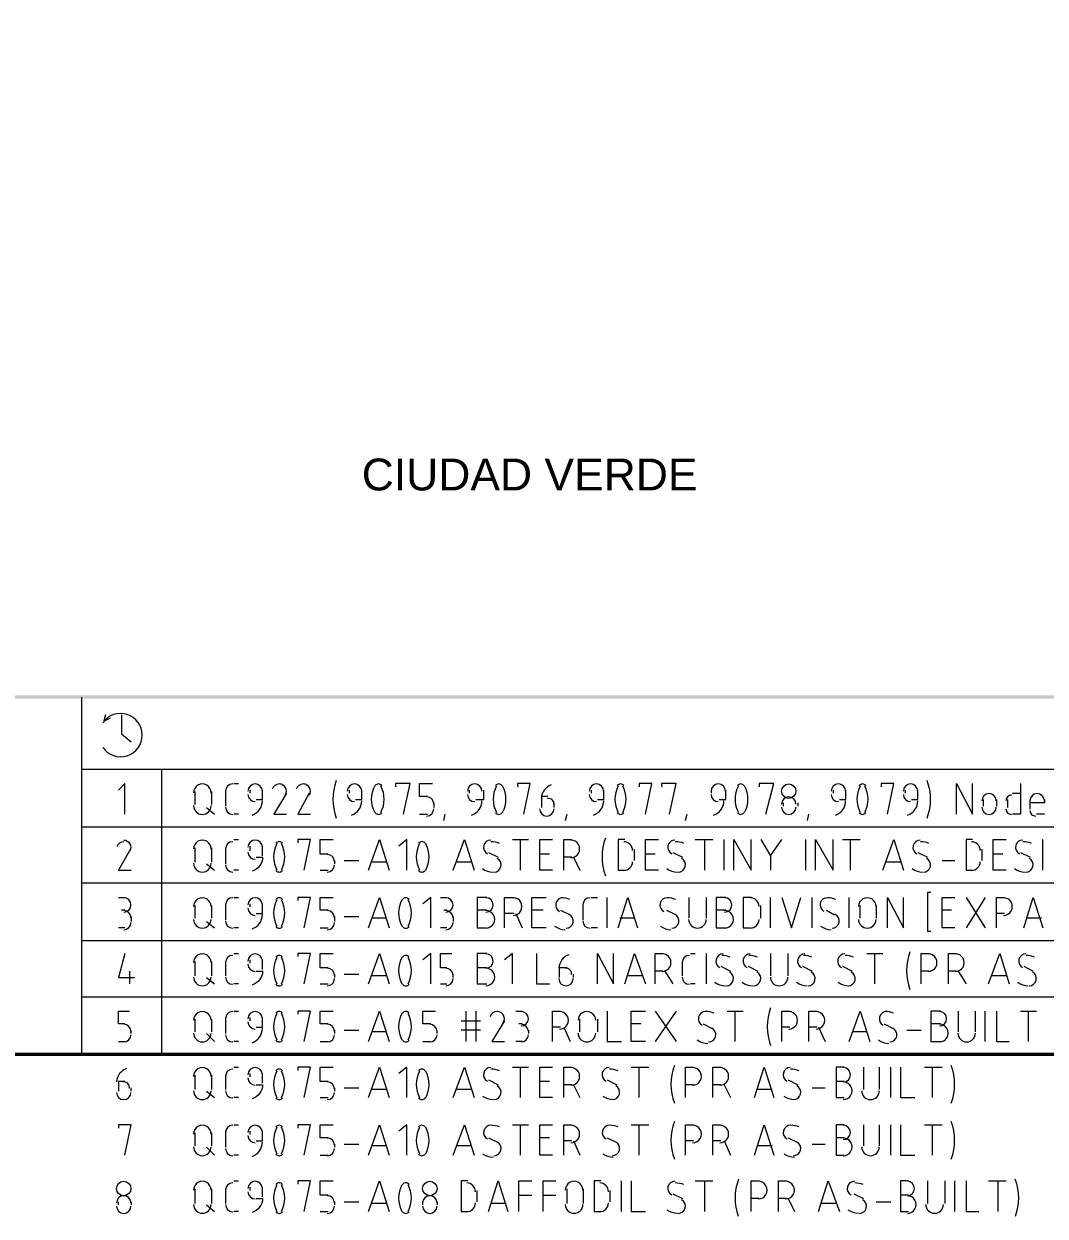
# Model space of a CAD drawing. Header units: millimetres. Extents: x 5.9 to 40.1, y 2 to 30.5.
# Drawn here: x 28.521 to 31.47, y 1.968 to 5.411 of the extents above; entities that cross this region are included whole.
import ezdxf

# ---------------------------------------------------------------- set-up
doc = ezdxf.new("R2010")
doc.units = ezdxf.units.MM
doc.layers.add('PDF_0', color=7, linetype='Continuous')
doc.layers.add('PDF_Text', color=7, linetype='Continuous')
doc.styles.add('PDF Swiss721BT-LightCondensed', font='arial.ttf')

msp = doc.modelspace()

# ---------------------------------------------------------------- linework, layer by layer
at = {"layer": 'PDF_0', "lineweight": 0, "const_width": 0.00925}
msp.add_lwpolyline([(40.0887, 2.4351), (40.0887, 30.5349), (5.8905, 30.5349), (5.8905, 2.4351)], close=True, dxfattribs=at)
at = {"layer": 'PDF_0', "lineweight": 9}
for points in [[(28.6878, 3.4669), (28.6878, 2.4351)], [(28.7572, 3.416), (28.7526, 3.3975), (28.7711, 3.4067)], [(28.8034, 3.416), (28.8034, 3.3605), (28.8312, 3.3373)], [(28.8127, 3.1291), (28.8127, 3.217), (28.7942, 3.1985)], [(29.1273, 3.217), (29.1412, 3.217)], [(29.6178, 3.1291), (29.6363, 3.217), (29.5947, 3.217), (29.5947, 3.2078)], [(29.6872, 3.18), (29.6641, 3.18), (29.6641, 3.217), (29.7011, 3.217)], [(29.9648, 3.1291), (29.9833, 3.217), (29.9463, 3.217), (29.9463, 3.2078)], [(30.3165, 3.1291), (30.335, 3.217), (30.298, 3.217), (30.298, 3.2078)], [(30.3859, 3.1291), (30.4044, 3.217), (30.3628, 3.217), (30.3628, 3.2078)], [(30.6635, 3.1291), (30.6866, 3.217), (30.645, 3.217), (30.645, 3.2078)], [(31.0152, 3.1291), (31.0337, 3.217), (30.9967, 3.217), (30.9967, 3.2078)], [(31.2141, 3.1291), (31.2141, 3.217), (31.2604, 3.1291), (31.2604, 3.217)], [(31.3992, 3.217), (31.3992, 3.1291), (31.3761, 3.1291)], [(29.0163, 3.1569), (29.0163, 3.1939)], [(29.0626, 3.1939), (29.0626, 3.1569)], [(29.1042, 3.1522), (29.1042, 3.1985)], [(29.1736, 3.1985), (29.1736, 3.1893)], [(29.1921, 3.1707), (29.2106, 3.1707), (29.2106, 3.1985)], [(29.28, 3.1893), (29.243, 3.1291), (29.28, 3.1291)], [(29.3448, 3.1893), (29.3124, 3.1291), (29.3494, 3.1291)], [(29.4605, 3.1985), (29.4605, 3.1893)], [(29.479, 3.1707), (29.4975, 3.1707), (29.4975, 3.1985)], [(29.8075, 3.1985), (29.8075, 3.1893)], [(29.826, 3.1707), (29.8492, 3.1707), (29.8492, 3.1985)], [(30.0342, 3.18), (30.0157, 3.18), (30.0157, 3.1476)], [(30.1592, 3.1985), (30.1592, 3.1893)], [(30.1777, 3.1707), (30.1962, 3.1707), (30.1962, 3.1985)], [(30.5062, 3.1985), (30.5062, 3.1893)], [(30.5293, 3.1707), (30.5478, 3.1707), (30.5478, 3.1985)], [(30.8578, 3.1985), (30.8578, 3.1893)], [(30.8764, 3.1707), (30.8949, 3.1707), (30.8949, 3.1985)], [(31.0661, 3.1985), (31.0661, 3.1893)], [(31.0846, 3.1707), (31.1031, 3.1707), (31.1031, 3.1985)], [(31.2928, 3.1522), (31.2928, 3.1707)], [(31.3298, 3.1707), (31.3298, 3.1522)], [(31.3622, 3.1476), (31.3622, 3.1707)], [(31.3761, 3.1893), (31.3992, 3.1893)], [(31.427, 3.143), (31.427, 3.1707)], [(31.4686, 3.1707), (31.4686, 3.1615), (31.427, 3.1615)], [(29.0487, 3.1476), (29.0718, 3.1291)], [(29.7057, 3.1476), (29.7057, 3.1615)], [(30.0527, 3.1476), (30.0527, 3.1615)], [(30.7144, 3.1522), (30.7144, 3.1615)], [(30.756, 3.1615), (30.756, 3.1522)], [(29.1412, 3.1291), (29.1273, 3.1291)], [(29.6641, 3.1291), (29.6872, 3.1291)], [(29.7335, 3.1106), (29.7381, 3.1291)], [(30.0851, 3.1106), (30.0898, 3.1291)], [(30.4322, 3.1106), (30.4368, 3.1291)], [(30.7838, 3.1106), (30.7884, 3.1291)], [(31.4686, 3.1291), (31.4455, 3.1291)], [(29.0163, 2.9903), (29.0163, 3.0319)], [(29.0626, 3.0319), (29.0626, 2.9903)], [(29.1042, 2.9857), (29.1042, 3.0319)], [(29.1273, 3.0551), (29.1412, 3.0551)], [(29.1736, 3.0366), (29.1736, 3.0227)], [(29.2106, 3.0088), (29.2106, 3.0366)], [(29.3309, 2.9672), (29.3494, 3.0551), (29.3124, 3.0551), (29.3124, 3.0458)], [(29.4003, 3.0134), (29.3772, 3.0134), (29.3772, 3.0551), (29.4142, 3.0551)], [(29.516, 2.9672), (29.5484, 3.0551), (29.5762, 2.9672)], [(29.6271, 2.9672), (29.6271, 3.0551), (29.6039, 3.0366)], [(29.7612, 2.9672), (29.7936, 3.0551), (29.8214, 2.9672)], [(29.9324, 3.0551), (29.9787, 3.0551)], [(29.9556, 2.9672), (29.9556, 3.0551)], [(30.0481, 2.9672), (30.0111, 2.9672), (30.0111, 3.0551), (30.0481, 3.0551)], [(30.0805, 2.9672), (30.0805, 3.0551), (30.1036, 3.0551)], [(30.2563, 3.0551), (30.2378, 3.0551), (30.2378, 2.9672), (30.2563, 2.9672)], [(30.3535, 2.9672), (30.3165, 2.9672), (30.3165, 3.0551), (30.3535, 3.0551)], [(30.4599, 3.0551), (30.5108, 3.0551)], [(30.4877, 2.9672), (30.4877, 3.0551)], [(30.5432, 2.9672), (30.5432, 3.0551)], [(30.571, 2.9672), (30.571, 3.0551), (30.6219, 2.9672), (30.6219, 3.0551)], [(30.6496, 3.0551), (30.6774, 3.0088), (30.7098, 3.0551)], [(30.7792, 2.9672), (30.7792, 3.0551)], [(30.8069, 2.9672), (30.8069, 3.0551), (30.8578, 2.9672), (30.8578, 3.0551)], [(30.8856, 3.0551), (30.9365, 3.0551)], [(30.9087, 2.9672), (30.9087, 3.0551)], [(31.0013, 2.9672), (31.0337, 3.0551), (31.0614, 2.9672)], [(31.2604, 3.0551), (31.2419, 3.0551), (31.2419, 2.9672), (31.2604, 2.9672)], [(31.3576, 2.9672), (31.3205, 2.9672), (31.3205, 3.0551), (31.3576, 3.0551)], [(31.464, 2.9672), (31.464, 3.0551)], [(29.863, 3.0181), (29.8908, 3.0042)], [(30.0389, 3.0134), (30.0111, 3.0134)], [(30.1036, 3.0042), (30.0805, 3.0042)], [(30.1083, 3.0042), (30.1268, 2.9672)], [(30.2841, 2.9949), (30.2841, 3.0273)], [(30.3442, 3.0134), (30.3165, 3.0134)], [(30.3951, 3.0181), (30.4229, 3.0042)], [(30.6774, 3.0088), (30.6774, 2.9672)], [(31.1031, 3.0181), (31.1308, 3.0042)], [(31.2882, 2.9949), (31.2882, 3.0273)], [(31.3483, 3.0134), (31.3205, 3.0134)], [(31.3992, 3.0181), (31.427, 3.0042)], [(29.0487, 2.9857), (29.0718, 2.9672)], [(29.1412, 2.9672), (29.1273, 2.9672)], [(29.3772, 2.9672), (29.4003, 2.9672)], [(29.4188, 2.9857), (29.4188, 2.9949)], [(29.4466, 2.9949), (29.4882, 2.9949)], [(29.5669, 2.9903), (29.5253, 2.9903)], [(29.8121, 2.9903), (29.7705, 2.9903)], [(31.0522, 2.9903), (31.0105, 2.9903)], [(31.1725, 2.9949), (31.2095, 2.9949)], [(31.1401, 2.9024), (31.1308, 2.9024), (31.1308, 2.7913), (31.1401, 2.7913)], [(28.7942, 2.8885), (28.8127, 2.8885)], [(29.0163, 2.8283), (29.0163, 2.8654)], [(29.0626, 2.8654), (29.0626, 2.8283)], [(29.1042, 2.8237), (29.1042, 2.87)], [(29.1273, 2.8885), (29.1412, 2.8885)], [(29.1736, 2.87), (29.1736, 2.8607)], [(29.1921, 2.8422), (29.2106, 2.8422), (29.2106, 2.87)], [(29.3309, 2.8006), (29.3494, 2.8885), (29.3124, 2.8885), (29.3124, 2.8792)], [(29.4003, 2.8515), (29.3772, 2.8515), (29.3772, 2.8885), (29.4142, 2.8885)], [(29.516, 2.8006), (29.5484, 2.8885), (29.5762, 2.8006)], [(29.6965, 2.8006), (29.6965, 2.8885), (29.6733, 2.87)], [(29.7242, 2.8885), (29.7427, 2.8885)], [(29.8584, 2.8885), (29.8306, 2.8885), (29.8306, 2.8006), (29.8584, 2.8006)], [(29.9093, 2.8006), (29.9093, 2.8885), (29.9371, 2.8885)], [(30.0296, 2.8006), (29.988, 2.8006), (29.988, 2.8885), (30.0296, 2.8885)], [(30.136, 2.8237), (30.136, 2.87)], [(30.1592, 2.8885), (30.1777, 2.8885)], [(30.2054, 2.8006), (30.2054, 2.8885)], [(30.2378, 2.8006), (30.2656, 2.8885), (30.2933, 2.8006)], [(30.4414, 2.8885), (30.4414, 2.8283)], [(30.4923, 2.8283), (30.4923, 2.8885)], [(30.5478, 2.8885), (30.5201, 2.8885), (30.5201, 2.8006), (30.5478, 2.8006)], [(30.6219, 2.8885), (30.5987, 2.8885), (30.5987, 2.8006), (30.6219, 2.8006)], [(30.6496, 2.8283), (30.6496, 2.8654)], [(30.6774, 2.8006), (30.6774, 2.8885)], [(30.7098, 2.8885), (30.7375, 2.8006), (30.7653, 2.8885)], [(30.7977, 2.8006), (30.7977, 2.8885)], [(30.9041, 2.8006), (30.9041, 2.8885)], [(30.9365, 2.8283), (30.9365, 2.8654)], [(30.9828, 2.8654), (30.9828, 2.8283)], [(31.0152, 2.8006), (31.0152, 2.8885), (31.0614, 2.8006), (31.0614, 2.8885)], [(31.2095, 2.8006), (31.1725, 2.8006), (31.1725, 2.8885), (31.2095, 2.8885)], [(31.2419, 2.8885), (31.2974, 2.8006)], [(31.2974, 2.8885), (31.2419, 2.8006)], [(31.3298, 2.8006), (31.3298, 2.8885), (31.3529, 2.8885)], [(31.4085, 2.8006), (31.4362, 2.8885), (31.464, 2.8006)], [(28.8127, 2.8515), (28.8034, 2.8515)], [(28.8312, 2.833), (28.8312, 2.8191)], [(29.4188, 2.8191), (29.4188, 2.833)], [(29.4466, 2.833), (29.4882, 2.833)], [(29.5669, 2.8283), (29.5253, 2.8283)], [(29.7427, 2.8515), (29.7335, 2.8515)], [(29.7612, 2.833), (29.7612, 2.8191)], [(29.8584, 2.8515), (29.8306, 2.8515)], [(29.9371, 2.8422), (29.9093, 2.8422)], [(29.9417, 2.8422), (29.9602, 2.8006)], [(30.0204, 2.8515), (29.988, 2.8515)], [(30.0713, 2.8515), (30.099, 2.8376)], [(30.2841, 2.8283), (30.2424, 2.8283)], [(30.3766, 2.8515), (30.4044, 2.8376)], [(30.5478, 2.8515), (30.5201, 2.8515)], [(30.8393, 2.8515), (30.8625, 2.8376)], [(31.2002, 2.8515), (31.1725, 2.8515)], [(31.3529, 2.8422), (31.3298, 2.8422)], [(31.4594, 2.8283), (31.4177, 2.8283)], [(28.8127, 2.8006), (28.7942, 2.8006)], [(29.0487, 2.8191), (29.0718, 2.8006)], [(29.1412, 2.8006), (29.1273, 2.8006)], [(29.3772, 2.8006), (29.4003, 2.8006)], [(29.7427, 2.8006), (29.7242, 2.8006)], [(30.1777, 2.8006), (30.1592, 2.8006)], [(28.8127, 2.7266), (28.7942, 2.6571), (28.8405, 2.6571)], [(29.1273, 2.7266), (29.1412, 2.7266)], [(29.3309, 2.6386), (29.3494, 2.7266), (29.3124, 2.7266), (29.3124, 2.7173)], [(29.4003, 2.6849), (29.3772, 2.6849), (29.3772, 2.7266), (29.4142, 2.7266)], [(29.516, 2.6386), (29.5484, 2.7266), (29.5762, 2.6386)], [(29.6965, 2.6386), (29.6965, 2.7266), (29.6733, 2.708)], [(29.7427, 2.6849), (29.7242, 2.6849), (29.7242, 2.7266), (29.7566, 2.7266)], [(29.8584, 2.7266), (29.8306, 2.7266), (29.8306, 2.6386), (29.8584, 2.6386)], [(29.9324, 2.6386), (29.9324, 2.7266), (29.9093, 2.708)], [(30.0018, 2.7266), (30.0018, 2.6386), (30.0389, 2.6386)], [(30.1777, 2.6386), (30.1777, 2.7266), (30.2239, 2.6386), (30.2239, 2.7266)], [(30.2563, 2.6386), (30.2841, 2.7266), (30.3165, 2.6386)], [(30.3442, 2.6386), (30.3442, 2.7266), (30.3674, 2.7266)], [(30.446, 2.7266), (30.4599, 2.7266)], [(30.4923, 2.6386), (30.4923, 2.7266)], [(30.6774, 2.7266), (30.6774, 2.6618)], [(30.7283, 2.6618), (30.7283, 2.7266)], [(30.955, 2.7266), (31.0013, 2.7266)], [(30.9781, 2.6386), (30.9781, 2.7266)], [(31.1123, 2.6386), (31.1123, 2.7266), (31.1355, 2.7266)], [(31.191, 2.6386), (31.191, 2.7266), (31.2141, 2.7266)], [(31.3067, 2.6386), (31.3391, 2.7266), (31.3668, 2.6386)], [(29.0163, 2.6618), (29.0163, 2.7034)], [(29.0626, 2.7034), (29.0626, 2.6618)], [(29.1042, 2.6618), (29.1042, 2.7034)], [(29.1736, 2.708), (29.1736, 2.6988)], [(29.2106, 2.6803), (29.2106, 2.708)], [(30.4229, 2.6618), (30.4229, 2.7034)], [(30.534, 2.6895), (30.5617, 2.6757)], [(30.6126, 2.6895), (30.6404, 2.6757)], [(30.7699, 2.6895), (30.7977, 2.6757)], [(30.8856, 2.6895), (30.9134, 2.6757)], [(31.4085, 2.6895), (31.4362, 2.6757)], [(28.8266, 2.6757), (28.8266, 2.6386)], [(29.0487, 2.6571), (29.0718, 2.6386)], [(29.4188, 2.6571), (29.4188, 2.6664)], [(29.4466, 2.6664), (29.4882, 2.6664)], [(29.5669, 2.6618), (29.5253, 2.6618)], [(29.7612, 2.6571), (29.7612, 2.6664)], [(29.8584, 2.6849), (29.8306, 2.6849)], [(30.0898, 2.6849), (30.0666, 2.6849), (30.0666, 2.6571)], [(30.1083, 2.6571), (30.1083, 2.6664)], [(30.3072, 2.6618), (30.2656, 2.6618)], [(30.3674, 2.6757), (30.3442, 2.6757)], [(30.372, 2.6757), (30.3951, 2.6386)], [(31.1355, 2.6757), (31.1123, 2.6757)], [(31.2141, 2.6757), (31.191, 2.6757)], [(31.2187, 2.6757), (31.2419, 2.6386)], [(31.3576, 2.6618), (31.3159, 2.6618)], [(29.1412, 2.6386), (29.1273, 2.6386)], [(29.3772, 2.6386), (29.4003, 2.6386)], [(29.7242, 2.6386), (29.7427, 2.6386)], [(30.4599, 2.6386), (30.446, 2.6386)], [(28.8127, 2.523), (28.7942, 2.523), (28.7942, 2.56), (28.8266, 2.56)], [(29.1273, 2.56), (29.1412, 2.56)], [(29.3309, 2.4721), (29.3494, 2.56), (29.3124, 2.56), (29.3124, 2.5507)], [(29.4003, 2.523), (29.3772, 2.523), (29.3772, 2.56), (29.4142, 2.56)], [(29.516, 2.4721), (29.5484, 2.56), (29.5762, 2.4721)], [(29.6965, 2.523), (29.6733, 2.523), (29.6733, 2.56), (29.7103, 2.56)], [(29.7983, 2.4721), (29.7983, 2.56)], [(29.826, 2.56), (29.826, 2.4721)], [(29.9417, 2.56), (29.9602, 2.56)], [(30.0481, 2.4721), (30.0481, 2.56), (30.0713, 2.56)], [(30.2054, 2.56), (30.2054, 2.4721), (30.2471, 2.4721)], [(30.3165, 2.4721), (30.2748, 2.4721), (30.2748, 2.56), (30.3165, 2.56)], [(30.3442, 2.56), (30.4044, 2.4721)], [(30.4044, 2.56), (30.3442, 2.4721)], [(30.5525, 2.56), (30.5987, 2.56)], [(30.5756, 2.4721), (30.5756, 2.56)], [(30.7098, 2.4721), (30.7098, 2.56), (30.7329, 2.56)], [(30.7884, 2.4721), (30.7884, 2.56), (30.8116, 2.56)], [(30.9041, 2.4721), (30.9365, 2.56), (30.9643, 2.4721)], [(31.1679, 2.56), (31.1401, 2.56), (31.1401, 2.4721), (31.1679, 2.4721)], [(31.2187, 2.56), (31.2187, 2.4998)], [(31.2696, 2.4998), (31.2696, 2.56)], [(31.2974, 2.4721), (31.2974, 2.56)], [(31.3298, 2.56), (31.3298, 2.4721), (31.3668, 2.4721)], [(31.3992, 2.56), (31.4455, 2.56)], [(31.4223, 2.4721), (31.4223, 2.56)], [(29.0163, 2.4998), (29.0163, 2.5368)], [(29.0626, 2.5368), (29.0626, 2.4998)], [(29.1042, 2.4952), (29.1042, 2.5415)], [(29.1736, 2.5415), (29.1736, 2.5322)], [(29.1921, 2.5137), (29.2106, 2.5137), (29.2106, 2.5415)], [(29.7844, 2.5322), (29.8399, 2.5322)], [(29.9093, 2.5322), (29.8723, 2.4721), (29.9093, 2.4721)], [(29.9602, 2.523), (29.9509, 2.523)], [(30.1268, 2.4998), (30.1268, 2.5368)], [(30.1777, 2.5368), (30.1777, 2.4998)], [(30.3026, 2.523), (30.2748, 2.523)], [(30.4831, 2.523), (30.5108, 2.5091)], [(31.0059, 2.523), (31.0337, 2.5091)], [(31.1679, 2.523), (31.1401, 2.523)], [(28.8312, 2.4952), (28.8312, 2.5045)], [(29.0487, 2.4952), (29.0718, 2.4721)], [(29.4188, 2.4952), (29.4188, 2.5045)], [(29.4466, 2.5045), (29.4882, 2.5045)], [(29.5669, 2.4998), (29.5253, 2.4998)], [(29.715, 2.4952), (29.715, 2.5045)], [(29.8399, 2.5045), (29.7844, 2.5045)], [(29.9787, 2.5045), (29.9787, 2.4952)], [(30.0713, 2.5137), (30.0481, 2.5137)], [(30.0805, 2.5137), (30.099, 2.4721)], [(30.7329, 2.5137), (30.7098, 2.5137)], [(30.8116, 2.5137), (30.7884, 2.5137)], [(30.8162, 2.5137), (30.8347, 2.4721)], [(30.955, 2.4998), (30.9134, 2.4998)], [(31.0707, 2.5045), (31.1123, 2.5045)], [(28.7942, 2.4721), (28.8127, 2.4721)], [(29.1412, 2.4721), (29.1273, 2.4721)], [(29.3772, 2.4721), (29.4003, 2.4721)], [(29.6733, 2.4721), (29.6965, 2.4721)], [(29.9602, 2.4721), (29.9417, 2.4721)], [(29.1273, 2.398), (29.1412, 2.398)], [(29.1736, 2.3795), (29.1736, 2.3703)], [(29.2106, 2.3518), (29.2106, 2.3795)], [(29.3309, 2.3101), (29.3494, 2.398), (29.3124, 2.398), (29.3124, 2.3888)], [(29.4003, 2.3564), (29.3772, 2.3564), (29.3772, 2.398), (29.4142, 2.398)], [(29.516, 2.3101), (29.5484, 2.398), (29.5762, 2.3101)], [(29.6271, 2.3101), (29.6271, 2.398), (29.6039, 2.3795)], [(29.7612, 2.3101), (29.7936, 2.398), (29.8214, 2.3101)], [(29.9324, 2.398), (29.9787, 2.398)], [(29.9556, 2.3101), (29.9556, 2.398)], [(30.0481, 2.3101), (30.0111, 2.3101), (30.0111, 2.398), (30.0481, 2.398)], [(30.0805, 2.3101), (30.0805, 2.398), (30.1036, 2.398)], [(30.2748, 2.398), (30.3257, 2.398)], [(30.298, 2.3101), (30.298, 2.398)], [(30.4322, 2.3101), (30.4322, 2.398), (30.4553, 2.398)], [(30.5108, 2.3101), (30.5108, 2.398), (30.534, 2.398)], [(30.6311, 2.3101), (30.6589, 2.398), (30.6866, 2.3101)], [(30.8902, 2.398), (30.8671, 2.398), (30.8671, 2.3101), (30.8902, 2.3101)], [(30.9458, 2.398), (30.9458, 2.3333)], [(30.992, 2.3333), (30.992, 2.398)], [(31.0244, 2.3101), (31.0244, 2.398)], [(31.0522, 2.398), (31.0522, 2.3101), (31.0938, 2.3101)], [(31.1216, 2.398), (31.1725, 2.398)], [(31.1447, 2.3101), (31.1447, 2.398)], [(28.8127, 2.3564), (28.7942, 2.3564), (28.7942, 2.3286)], [(29.0163, 2.3333), (29.0163, 2.3749)], [(29.0626, 2.3749), (29.0626, 2.3333)], [(29.1042, 2.3333), (29.1042, 2.3749)], [(29.863, 2.361), (29.8908, 2.3471)], [(30.0389, 2.3564), (30.0111, 2.3564)], [(30.1036, 2.3471), (30.0805, 2.3471)], [(30.1083, 2.3471), (30.1268, 2.3101)], [(30.2054, 2.361), (30.2332, 2.3471)], [(30.4553, 2.3471), (30.4322, 2.3471)], [(30.534, 2.3471), (30.5108, 2.3471)], [(30.5432, 2.3471), (30.5617, 2.3101)], [(30.7283, 2.361), (30.756, 2.3471)], [(30.8902, 2.3564), (30.8671, 2.3564)], [(28.8312, 2.3286), (28.8312, 2.3379)], [(29.0487, 2.3286), (29.0718, 2.3101)], [(29.1412, 2.3101), (29.1273, 2.3101)], [(29.3772, 2.3101), (29.4003, 2.3101)], [(29.4188, 2.3286), (29.4188, 2.3379)], [(29.4466, 2.3379), (29.4882, 2.3379)], [(29.5669, 2.3333), (29.5253, 2.3333)], [(29.8121, 2.3333), (29.7705, 2.3333)], [(30.682, 2.3333), (30.6404, 2.3333)], [(30.7977, 2.3379), (30.8347, 2.3379)], [(28.8127, 2.1435), (28.8312, 2.2315), (28.7942, 2.2315), (28.7942, 2.2222)], [(29.0163, 2.1713), (29.0163, 2.2083)], [(29.0626, 2.2083), (29.0626, 2.1713)], [(29.1042, 2.1667), (29.1042, 2.213)], [(29.1273, 2.2315), (29.1412, 2.2315)], [(29.1736, 2.213), (29.1736, 2.2037)], [(29.1921, 2.1852), (29.2106, 2.1852), (29.2106, 2.213)], [(29.3309, 2.1435), (29.3494, 2.2315), (29.3124, 2.2315), (29.3124, 2.2222)], [(29.4003, 2.1944), (29.3772, 2.1944), (29.3772, 2.2315), (29.4142, 2.2315)], [(29.516, 2.1435), (29.5484, 2.2315), (29.5762, 2.1435)], [(29.6271, 2.1435), (29.6271, 2.2315), (29.6039, 2.213)], [(29.7612, 2.1435), (29.7936, 2.2315), (29.8214, 2.1435)], [(29.9324, 2.2315), (29.9787, 2.2315)], [(29.9556, 2.1435), (29.9556, 2.2315)], [(30.0481, 2.1435), (30.0111, 2.1435), (30.0111, 2.2315), (30.0481, 2.2315)], [(30.0805, 2.1435), (30.0805, 2.2315), (30.1036, 2.2315)], [(30.2748, 2.2315), (30.3257, 2.2315)], [(30.298, 2.1435), (30.298, 2.2315)], [(30.4322, 2.1435), (30.4322, 2.2315), (30.4553, 2.2315)], [(30.5108, 2.1435), (30.5108, 2.2315), (30.534, 2.2315)], [(30.6311, 2.1435), (30.6589, 2.2315), (30.6866, 2.1435)], [(30.8902, 2.2315), (30.8671, 2.2315), (30.8671, 2.1435), (30.8902, 2.1435)], [(30.9458, 2.2315), (30.9458, 2.1713)], [(30.992, 2.1713), (30.992, 2.2315)], [(31.0244, 2.1435), (31.0244, 2.2315)], [(31.0522, 2.2315), (31.0522, 2.1435), (31.0938, 2.1435)], [(31.1216, 2.2315), (31.1725, 2.2315)], [(31.1447, 2.1435), (31.1447, 2.2315)], [(29.4188, 2.1667), (29.4188, 2.1759)], [(29.4466, 2.1759), (29.4882, 2.1759)], [(29.5669, 2.1713), (29.5253, 2.1713)], [(29.8121, 2.1713), (29.7705, 2.1713)], [(29.863, 2.1944), (29.8908, 2.1806)], [(30.0389, 2.1944), (30.0111, 2.1944)], [(30.1036, 2.1852), (30.0805, 2.1852)], [(30.1083, 2.1852), (30.1268, 2.1435)], [(30.2054, 2.1944), (30.2332, 2.1806)], [(30.4553, 2.1852), (30.4322, 2.1852)], [(30.534, 2.1852), (30.5108, 2.1852)], [(30.5432, 2.1852), (30.5617, 2.1435)], [(30.682, 2.1713), (30.6404, 2.1713)], [(30.7283, 2.1944), (30.756, 2.1806)], [(30.7977, 2.1759), (30.8347, 2.1759)], [(30.8902, 2.1944), (30.8671, 2.1944)], [(29.0487, 2.1667), (29.0718, 2.1435)], [(29.1412, 2.1435), (29.1273, 2.1435)], [(29.3772, 2.1435), (29.4003, 2.1435)], [(29.1273, 2.0695), (29.1412, 2.0695)], [(29.3309, 1.9816), (29.3494, 2.0695), (29.3124, 2.0695), (29.3124, 2.0603)], [(29.4003, 2.0279), (29.3772, 2.0279), (29.3772, 2.0695), (29.4142, 2.0695)], [(29.516, 1.9816), (29.5484, 2.0695), (29.5762, 1.9816)], [(29.8029, 2.0695), (29.7844, 2.0695), (29.7844, 1.9816), (29.8029, 1.9816)], [(29.863, 1.9816), (29.8908, 2.0695), (29.9186, 1.9816)], [(29.9509, 1.9816), (29.9509, 2.0695), (29.988, 2.0695)], [(30.0204, 1.9816), (30.0204, 2.0695), (30.0574, 2.0695)], [(30.1869, 2.0695), (30.1684, 2.0695), (30.1684, 1.9816), (30.1869, 1.9816)], [(30.2471, 1.9816), (30.2471, 2.0695)], [(30.2748, 2.0695), (30.2748, 1.9816), (30.3165, 1.9816)], [(30.4599, 2.0695), (30.5108, 2.0695)], [(30.4877, 1.9816), (30.4877, 2.0695)], [(30.6219, 1.9816), (30.6219, 2.0695), (30.645, 2.0695)], [(30.7005, 1.9816), (30.7005, 2.0695), (30.7237, 2.0695)], [(30.8162, 1.9816), (30.844, 2.0695), (30.8764, 1.9816)], [(31.0753, 2.0695), (31.0522, 2.0695), (31.0522, 1.9816), (31.0753, 1.9816)], [(31.1308, 2.0695), (31.1308, 2.0047)], [(31.1817, 2.0047), (31.1817, 2.0695)], [(31.2095, 1.9816), (31.2095, 2.0695)], [(31.2419, 2.0695), (31.2419, 1.9816), (31.2789, 1.9816)], [(31.3067, 2.0695), (31.3576, 2.0695)], [(31.3344, 1.9816), (31.3344, 2.0695)], [(29.0163, 2.0047), (29.0163, 2.0464)], [(29.0626, 2.0464), (29.0626, 2.0047)], [(29.1042, 2.0047), (29.1042, 2.0464)], [(29.1736, 2.051), (29.1736, 2.0418)], [(29.2106, 2.0232), (29.2106, 2.051)], [(29.8306, 2.0094), (29.8306, 2.0418)], [(30.0898, 2.0047), (30.0898, 2.0464)], [(30.136, 2.0464), (30.136, 2.0047)], [(30.2147, 2.0094), (30.2147, 2.0418)], [(30.3951, 2.0325), (30.4229, 2.0186)], [(30.918, 2.0325), (30.9458, 2.0186)], [(28.7942, 2.0001), (28.7942, 2.0094)], [(28.8312, 2.0094), (28.8312, 2.0001)], [(29.0487, 2.0001), (29.0718, 1.9816)], [(29.4188, 2.0001), (29.4188, 2.0094)], [(29.4466, 2.0094), (29.4882, 2.0094)], [(29.5669, 2.0047), (29.5253, 2.0047)], [(29.6733, 2.0001), (29.6733, 2.0094)], [(29.715, 2.0094), (29.715, 2.0001)], [(29.9139, 2.0047), (29.8723, 2.0047)], [(29.9509, 2.0279), (29.988, 2.0279)], [(30.0204, 2.0279), (30.0574, 2.0279)], [(30.645, 2.0186), (30.6219, 2.0186)], [(30.7237, 2.0186), (30.7005, 2.0186)], [(30.7283, 2.0186), (30.7468, 1.9816)], [(30.8671, 2.0047), (30.8255, 2.0047)], [(30.9828, 2.0094), (31.0244, 2.0094)], [(31.0753, 2.0279), (31.0522, 2.0279)], [(29.1412, 1.9816), (29.1273, 1.9816)], [(29.3772, 1.9816), (29.4003, 1.9816)]]:
    msp.add_lwpolyline(points, dxfattribs=at)
at = {"layer": 'PDF_0', "color": 8, "lineweight": 0, "true_color": 0x808080}
for points in [[(28.6878, 3.2587), (34.3883, 3.2587)], [(28.9191, 3.2587), (28.9191, 2.4351)], [(28.6878, 3.0921), (34.3883, 3.0921)], [(28.6878, 2.9301), (34.3883, 2.9301)], [(28.6878, 2.7636), (34.3883, 2.7636)], [(28.6878, 2.6016), (34.3883, 2.6016)]]:
    msp.add_lwpolyline(points, dxfattribs=at)
at = {"layer": 'PDF_0', "lineweight": 9}
for points in [[(29.2762, 3.184, 0.590549), (29.2588, 3.2159, 0.338563), (29.2385, 3.2007)], [(29.3456, 3.184, 0.590549), (29.3282, 3.2159, 0.338563), (29.3079, 3.2007)], [(28.8096, 3.054, -0.590549), (28.8266, 3.0227), (28.7942, 2.9672), (28.8312, 2.9672)], [(29.1921, 3.0042), (29.2106, 3.0042, -0.320098), (29.1803, 2.9638)], [(30.4036, 2.8824, 0.094475), (30.3789, 2.8874, 0.787412), (30.3689, 2.848)], [(30.8663, 2.8824, 0.094475), (30.8417, 2.8874, 0.787412), (30.8316, 2.848)], [(29.8555, 2.6329, 1.000001), (29.8555, 2.6838, 1), (29.8555, 2.7254)], [(29.1921, 2.6757), (29.2106, 2.6757, -0.320098), (29.1803, 2.6353)], [(29.9055, 2.527, 0.590549), (29.8881, 2.5588, 0.338563), (29.8678, 2.5437)], [(30.5146, 2.5539, 0.094475), (30.49, 2.5588, 0.787412), (30.48, 2.5194)], [(30.8873, 2.3043, 1.000001), (30.8873, 2.3552, 1), (30.8873, 2.3969)], [(29.1921, 2.3471), (29.2106, 2.3471, -0.320098), (29.1803, 2.3067)], [(29.8946, 2.2254, 0.094475), (29.87, 2.2303, 0.787412), (29.8599, 2.1909)], [(30.237, 2.2254, 0.094475), (30.2124, 2.2303, 0.787412), (30.2023, 2.1909)], [(30.7599, 2.2254, 0.094475), (30.7352, 2.2303, 0.787412), (30.7252, 2.1909)], [(31.0724, 1.9758, 1.000001), (31.0724, 2.0267, 1), (31.0724, 2.0684)], [(29.1921, 2.0186), (29.2106, 2.0186, -0.320098), (29.1803, 1.9782)]]:
    msp.add_lwpolyline(points, format="xyb", dxfattribs=at)
for centre in [(30.73, 3.1951), (28.8097, 2.0475), (29.6935, 2.0475)]:
    msp.add_circle(centre, 0.0208, dxfattribs=at)
for centre, radius, start, end in [((28.8005, 3.357), 0.0625, 215.0024, 144.9976), ((29.0365, 3.1905), 0.0254, 0, 180.0001), ((29.1244, 3.1951), 0.0208, 90, 180), ((29.1891, 3.1951), 0.0208, 0, 180), ((29.5686, 3.1719), 0.155, 159.4721, 200.5279), ((29.476, 3.1951), 0.0208, 0, 180), ((29.6056, 3.1719), 0.081, 151.7157, 208.2843), ((29.5454, 3.2043), 0.0116, 36.5077, 143.4923), ((29.4807, 3.1719), 0.081, 331.7157, 28.2843), ((29.8231, 3.1951), 0.0208, 0, 180), ((29.9573, 3.1719), 0.081, 151.7157, 208.2843), ((29.8925, 3.2043), 0.0116, 36.5077, 143.4923), ((29.8323, 3.1719), 0.081, 331.7157, 28.2843), ((30.0591, 3.1719), 0.044, 109.8139, 176.4459), ((30.1747, 3.1951), 0.0208, 0, 180), ((30.3089, 3.1719), 0.081, 151.7157, 208.2843), ((30.2442, 3.2043), 0.0116, 36.5077, 143.4923), ((30.1794, 3.1719), 0.081, 331.7157, 28.2843), ((30.5264, 3.1951), 0.0208, 0, 180), ((30.656, 3.1719), 0.081, 151.7157, 208.2843), ((30.5912, 3.2043), 0.0116, 36.5077, 143.4923), ((30.531, 3.1719), 0.081, 331.7157, 28.2843), ((30.8734, 3.1951), 0.0208, 0, 180), ((31.0076, 3.1719), 0.081, 151.7157, 208.2843), ((30.9429, 3.2043), 0.0116, 36.5077, 143.4923), ((30.8781, 3.1719), 0.081, 331.7157, 28.2843), ((31.0817, 3.1951), 0.0208, 0, 180), ((30.9845, 3.1719), 0.155, 339.4721, 20.5279), ((29.1891, 3.1858), 0.0208, 180, 270), ((29.476, 3.1858), 0.0208, 180, 270), ((29.6843, 3.1581), 0.0208, 0, 90), ((29.8231, 3.1858), 0.0208, 180, 270), ((30.0359, 3.1581), 0.0162, 352.2327, 97.7673), ((30.1747, 3.1858), 0.0208, 180, 270), ((30.5264, 3.1858), 0.0208, 180, 270), ((30.73, 3.1581), 0.0208, 0, 180), ((30.8734, 3.1858), 0.0208, 180, 270), ((31.0817, 3.1858), 0.0208, 180, 270), ((31.3084, 3.1673), 0.0208, 0, 180), ((31.3732, 3.1673), 0.0162, 89.9999, 180.0001), ((31.4472, 3.1673), 0.0208, 0, 180), ((29.0365, 3.1534), 0.0254, 179.9999, 359.9999), ((29.1244, 3.1488), 0.0208, 180, 270), ((29.166, 3.1673), 0.044, 289.0009, 360), ((29.4529, 3.1673), 0.044, 289.0009, 360), ((29.6843, 3.1442), 0.0208, 270, 360), ((29.7999, 3.1673), 0.044, 289.0009, 360), ((30.0313, 3.1442), 0.0208, 180, 360), ((30.1516, 3.1673), 0.044, 289.0009, 360), ((30.4986, 3.1673), 0.044, 289.0009, 360), ((30.73, 3.1488), 0.0208, 180, 360), ((30.8503, 3.1673), 0.044, 289.0009, 360), ((31.0585, 3.1673), 0.044, 289.0009, 360), ((31.3084, 3.1488), 0.0208, 180, 360), ((31.3732, 3.1442), 0.0162, 179.9999, 270.0001), ((31.4426, 3.1396), 0.0162, 179.9999, 270.0001), ((29.5454, 3.1396), 0.0116, 216.5077, 323.4923), ((29.8925, 3.1396), 0.0116, 216.5077, 323.4923), ((30.2442, 3.1396), 0.0116, 216.5077, 323.4923), ((30.5912, 3.1396), 0.0116, 216.5077, 323.4923), ((30.9429, 3.1396), 0.0116, 216.5077, 323.4923), ((28.8097, 3.0285), 0.0208, 89.4617, 164.2785), ((29.0365, 3.0285), 0.0254, 0, 180.0001), ((29.1244, 3.0285), 0.0208, 90, 180), ((29.1891, 3.0331), 0.0208, 0, 180), ((29.3233, 3.0054), 0.081, 151.7157, 208.2843), ((29.2586, 3.0378), 0.0116, 36.5077, 143.4923), ((29.1938, 3.0054), 0.081, 331.7157, 28.2843), ((29.7352, 3.0054), 0.081, 151.7157, 208.2843), ((29.6704, 3.0378), 0.0116, 36.5077, 143.4923), ((29.6102, 3.0054), 0.081, 331.7157, 28.2843), ((29.8693, 3.0331), 0.0208, 90.2417, 243.111), ((29.8693, 2.9822), 0.0671, 67.8957, 89.4836), ((30.1007, 3.0285), 0.0254, 269.9999, 90.0001), ((30.3459, 3.0054), 0.155, 159.4721, 200.5279), ((30.2534, 3.0239), 0.0254, 0, 90.0001), ((30.4015, 3.0331), 0.0208, 90.2417, 243.111), ((30.4015, 2.9822), 0.0671, 67.8957, 89.4836), ((31.1094, 3.0331), 0.0208, 90.2417, 243.111), ((31.1094, 2.9822), 0.0671, 67.8957, 89.4836), ((31.2575, 3.0239), 0.0254, 0, 90.0001), ((31.4056, 3.0331), 0.0208, 90.2417, 243.111), ((31.4056, 2.9822), 0.0671, 67.8957, 89.4836), ((29.1891, 3.0192), 0.0208, 180, 270), ((29.3974, 2.9915), 0.0208, 0, 90), ((29.8786, 2.9822), 0.0208, 270.2417, 63.111), ((30.4107, 2.9822), 0.0208, 270.2417, 63.111), ((31.1187, 2.9822), 0.0208, 270.2417, 63.111), ((31.4148, 2.9822), 0.0208, 270.2417, 63.111), ((29.0365, 2.9869), 0.0254, 179.9999, 359.9999), ((29.1244, 2.9822), 0.0208, 180, 270), ((29.2586, 2.973), 0.0116, 216.5077, 323.4923), ((29.3974, 2.9822), 0.0208, 270, 360), ((29.6704, 2.973), 0.0116, 216.5077, 323.4923), ((29.8786, 3.0192), 0.0578, 235.4317, 267.6982), ((30.2534, 2.9915), 0.0254, 269.9999, 359.9999), ((30.4107, 3.0192), 0.0578, 235.4317, 267.6982), ((31.1187, 3.0192), 0.0578, 235.4317, 267.6982), ((31.2575, 2.9915), 0.0254, 269.9999, 359.9999), ((31.4148, 3.0192), 0.0578, 235.4317, 267.6982), ((28.8097, 2.8665), 0.0208, 270, 90), ((29.0365, 2.8619), 0.0254, 0, 180.0001), ((29.1244, 2.8665), 0.0208, 90, 180), ((29.1891, 2.8665), 0.0208, 0, 180), ((29.3233, 2.8434), 0.081, 151.7157, 208.2843), ((29.2586, 2.8758), 0.0116, 36.5077, 143.4923), ((29.1938, 2.8434), 0.081, 331.7157, 28.2843), ((29.6843, 2.8434), 0.081, 151.7157, 208.2843), ((29.6241, 2.8758), 0.0116, 36.5077, 143.4923), ((29.5593, 2.8434), 0.081, 331.7157, 28.2843), ((29.7398, 2.8665), 0.0208, 270, 90), ((29.8555, 2.8665), 0.0208, 270, 90), ((29.9341, 2.8619), 0.0254, 269.9999, 90.0001), ((30.0776, 2.8665), 0.0208, 90.2417, 243.111), ((30.0729, 2.8203), 0.0671, 67.8957, 89.4836), ((30.1562, 2.8665), 0.0208, 90, 180), ((30.5449, 2.8665), 0.0208, 270, 90), ((30.619, 2.8619), 0.0254, 0, 90.0001), ((30.9567, 2.8619), 0.0254, 0, 180.0001), ((31.3501, 2.8619), 0.0254, 269.9999, 90.0001), ((28.8097, 2.8295), 0.0208, 0, 90), ((29.0365, 2.8249), 0.0254, 179.9999, 359.9999), ((29.1891, 2.8573), 0.0208, 180, 270), ((29.166, 2.8388), 0.044, 289.0009, 360), ((29.3974, 2.8295), 0.0208, 0, 90), ((29.7398, 2.8295), 0.0208, 0, 90), ((29.8555, 2.8249), 0.0254, 269.9999, 90.0001), ((30.0868, 2.8203), 0.0208, 270.2417, 63.111), ((30.3922, 2.8203), 0.0208, 270.2417, 63.111), ((30.4663, 2.8249), 0.0254, 179.9999, 359.9999), ((30.5449, 2.8249), 0.0254, 269.9999, 90.0001), ((30.619, 2.8249), 0.0254, 269.9999, 359.9999), ((30.8549, 2.8203), 0.0208, 270.2417, 63.111), ((30.9567, 2.8249), 0.0254, 179.9999, 359.9999), ((28.8097, 2.8157), 0.0208, 270, 360), ((29.1244, 2.8203), 0.0208, 180, 270), ((29.2586, 2.811), 0.0116, 216.5077, 323.4923), ((29.3974, 2.8157), 0.0208, 270, 360), ((29.6241, 2.811), 0.0116, 216.5077, 323.4923), ((29.7398, 2.8157), 0.0208, 270, 360), ((30.0868, 2.8527), 0.0578, 235.4317, 267.6982), ((30.1562, 2.8203), 0.0208, 180, 270), ((30.3922, 2.8527), 0.0578, 235.4317, 267.6982), ((30.8549, 2.8527), 0.0578, 235.4317, 267.6982), ((29.0365, 2.7), 0.0254, 0, 180.0001), ((29.1244, 2.7), 0.0208, 90, 180), ((29.1891, 2.7046), 0.0208, 0, 180), ((29.2586, 2.7092), 0.0116, 36.5077, 143.4923), ((29.6241, 2.7092), 0.0116, 36.5077, 143.4923), ((30.11, 2.6815), 0.044, 109.8139, 176.4459), ((30.3645, 2.7), 0.0254, 269.9999, 90.0001), ((30.4431, 2.7), 0.0208, 90, 180), ((30.5403, 2.7046), 0.0208, 90.2417, 243.111), ((30.5357, 2.6537), 0.0671, 67.8957, 89.4836), ((30.619, 2.7046), 0.0208, 90.2417, 243.111), ((30.6143, 2.6537), 0.0671, 67.8957, 89.4836), ((30.7763, 2.7046), 0.0208, 90.2417, 243.111), ((30.7717, 2.6537), 0.0671, 67.8957, 89.4836), ((30.892, 2.7046), 0.0208, 90.2417, 243.111), ((30.892, 2.6537), 0.0671, 67.8957, 89.4836), ((31.2251, 2.6768), 0.155, 159.4721, 200.5279), ((31.1326, 2.7), 0.0254, 269.9999, 90.0001), ((31.2112, 2.7), 0.0254, 269.9999, 90.0001), ((31.4148, 2.7046), 0.0208, 90.2417, 243.111), ((31.4148, 2.6537), 0.0671, 67.8957, 89.4836), ((29.1891, 2.6953), 0.0208, 180, 270), ((29.3233, 2.6768), 0.081, 151.7157, 208.2843), ((29.1938, 2.6768), 0.081, 331.7157, 28.2843), ((29.6843, 2.6768), 0.081, 151.7157, 208.2843), ((29.5593, 2.6768), 0.081, 331.7157, 28.2843), ((29.0365, 2.6583), 0.0254, 179.9999, 359.9999), ((29.1244, 2.6583), 0.0208, 180, 270), ((29.3974, 2.663), 0.0208, 0, 90), ((29.3974, 2.6537), 0.0208, 270, 360), ((29.7398, 2.663), 0.0208, 0, 90), ((29.7398, 2.6537), 0.0208, 270, 360), ((30.0868, 2.6537), 0.0208, 180, 360), ((30.0868, 2.6676), 0.0162, 352.2327, 97.7673), ((30.4431, 2.6583), 0.0208, 180, 270), ((30.5495, 2.6537), 0.0208, 270.2417, 63.111), ((30.6282, 2.6537), 0.0208, 270.2417, 63.111), ((30.7022, 2.6583), 0.0254, 179.9999, 359.9999), ((30.7855, 2.6537), 0.0208, 270.2417, 63.111), ((30.9012, 2.6537), 0.0208, 270.2417, 63.111), ((31.4241, 2.6537), 0.0208, 270.2417, 63.111), ((29.2586, 2.6444), 0.0116, 216.5077, 323.4923), ((29.6241, 2.6444), 0.0116, 216.5077, 323.4923), ((30.5495, 2.6907), 0.0578, 235.4317, 267.6982), ((30.6282, 2.6907), 0.0578, 235.4317, 267.6982), ((30.7855, 2.6907), 0.0578, 235.4317, 267.6982), ((30.9058, 2.6907), 0.0578, 235.4317, 267.6982), ((31.4241, 2.6907), 0.0578, 235.4317, 267.6982), ((29.0365, 2.5334), 0.0254, 0, 180.0001), ((29.1244, 2.538), 0.0208, 90, 180), ((29.1891, 2.538), 0.0208, 0, 180), ((29.3233, 2.5149), 0.081, 151.7157, 208.2843), ((29.2586, 2.5473), 0.0116, 36.5077, 143.4923), ((29.1938, 2.5149), 0.081, 331.7157, 28.2843), ((29.6843, 2.5149), 0.081, 151.7157, 208.2843), ((29.6241, 2.5473), 0.0116, 36.5077, 143.4923), ((29.5593, 2.5149), 0.081, 331.7157, 28.2843), ((29.9573, 2.538), 0.0208, 270, 90), ((30.0683, 2.5334), 0.0254, 269.9999, 90.0001), ((30.147, 2.5334), 0.0254, 0, 180.0001), ((30.8226, 2.5149), 0.155, 159.4721, 200.5279), ((30.73, 2.5334), 0.0254, 269.9999, 90.0001), ((30.8087, 2.5334), 0.0254, 269.9999, 90.0001), ((31.0123, 2.538), 0.0208, 90.2417, 243.111), ((31.0076, 2.4917), 0.0671, 67.8957, 89.4836), ((31.165, 2.538), 0.0208, 270, 90), ((28.8097, 2.501), 0.0208, 0, 90), ((29.1891, 2.5288), 0.0208, 180, 270), ((29.3974, 2.501), 0.0208, 0, 90), ((29.6935, 2.501), 0.0208, 0, 90), ((29.9573, 2.501), 0.0208, 0, 90), ((31.165, 2.4964), 0.0254, 269.9999, 90.0001), ((28.8097, 2.4917), 0.0208, 270, 360), ((29.0365, 2.4964), 0.0254, 179.9999, 359.9999), ((29.1244, 2.4917), 0.0208, 180, 270), ((29.166, 2.5103), 0.044, 289.0009, 360), ((29.3974, 2.4917), 0.0208, 270, 360), ((29.6935, 2.4917), 0.0208, 270, 360), ((29.9573, 2.4917), 0.0208, 270, 360), ((30.147, 2.4964), 0.0254, 179.9999, 359.9999), ((30.4986, 2.4917), 0.0208, 270.2417, 63.111), ((31.0215, 2.4917), 0.0208, 270.2417, 63.111), ((31.2436, 2.4964), 0.0254, 179.9999, 359.9999), ((29.2586, 2.4825), 0.0116, 216.5077, 323.4923), ((29.6241, 2.4825), 0.0116, 216.5077, 323.4923), ((30.4986, 2.5241), 0.0578, 235.4317, 267.6982), ((31.0215, 2.5241), 0.0578, 235.4317, 267.6982), ((28.8329, 2.3529), 0.044, 109.8139, 176.4459), ((29.0365, 2.3714), 0.0254, 0, 180.0001), ((29.1244, 2.3714), 0.0208, 90, 180), ((29.1891, 2.3761), 0.0208, 0, 180), ((29.3233, 2.3483), 0.081, 151.7157, 208.2843), ((29.2586, 2.3807), 0.0116, 36.5077, 143.4923), ((29.1938, 2.3483), 0.081, 331.7157, 28.2843), ((29.7352, 2.3483), 0.081, 151.7157, 208.2843), ((29.6704, 2.3807), 0.0116, 36.5077, 143.4923), ((29.6102, 2.3483), 0.081, 331.7157, 28.2843), ((29.8693, 2.3761), 0.0208, 90.2417, 243.111), ((29.8693, 2.3252), 0.0671, 67.8957, 89.4836), ((30.1007, 2.3714), 0.0254, 269.9999, 90.0001), ((30.2118, 2.3761), 0.0208, 90.2417, 243.111), ((30.2118, 2.3252), 0.0671, 67.8957, 89.4836), ((30.5449, 2.3483), 0.155, 159.4721, 200.5279), ((30.4524, 2.3714), 0.0254, 269.9999, 90.0001), ((30.531, 2.3714), 0.0254, 269.9999, 90.0001), ((30.7346, 2.3761), 0.0208, 90.2417, 243.111), ((30.7346, 2.3252), 0.0671, 67.8957, 89.4836), ((31.0539, 2.3483), 0.155, 339.4721, 20.5279), ((28.8097, 2.3391), 0.0162, 352.2327, 97.7673), ((29.1891, 2.3668), 0.0208, 180, 270), ((29.3974, 2.3344), 0.0208, 0, 90), ((29.8786, 2.3252), 0.0208, 270.2417, 63.111), ((30.221, 2.3252), 0.0208, 270.2417, 63.111), ((30.7439, 2.3252), 0.0208, 270.2417, 63.111), ((28.8097, 2.3252), 0.0208, 180, 360), ((29.0365, 2.3298), 0.0254, 179.9999, 359.9999), ((29.1244, 2.3298), 0.0208, 180, 270), ((29.2586, 2.3159), 0.0116, 216.5077, 323.4923), ((29.3974, 2.3252), 0.0208, 270, 360), ((29.6704, 2.3159), 0.0116, 216.5077, 323.4923), ((29.8786, 2.3622), 0.0578, 235.4317, 267.6982), ((30.2256, 2.3622), 0.0578, 235.4317, 267.6982), ((30.7485, 2.3622), 0.0578, 235.4317, 267.6982), ((30.966, 2.3298), 0.0254, 179.9999, 359.9999), ((30.5449, 2.1864), 0.155, 159.4721, 200.5279), ((31.0539, 2.1864), 0.155, 339.4721, 20.5279), ((29.0365, 2.2049), 0.0254, 0, 180.0001), ((29.1244, 2.2095), 0.0208, 90, 180), ((29.1891, 2.2095), 0.0208, 0, 180), ((29.3233, 2.1864), 0.081, 151.7157, 208.2843), ((29.2586, 2.2187), 0.0116, 36.5077, 143.4923), ((29.1938, 2.1864), 0.081, 331.7157, 28.2843), ((29.7352, 2.1864), 0.081, 151.7157, 208.2843), ((29.6704, 2.2187), 0.0116, 36.5077, 143.4923), ((29.6102, 2.1864), 0.081, 331.7157, 28.2843), ((30.1007, 2.2049), 0.0254, 269.9999, 90.0001), ((30.4524, 2.2049), 0.0254, 269.9999, 90.0001), ((30.531, 2.2049), 0.0254, 269.9999, 90.0001), ((30.8873, 2.2095), 0.0208, 270, 90), ((29.1891, 2.2002), 0.0208, 180, 270), ((29.166, 2.1817), 0.044, 289.0009, 360), ((29.3974, 2.1725), 0.0208, 0, 90), ((29.8786, 2.1632), 0.0208, 270.2417, 63.111), ((30.221, 2.1632), 0.0208, 270.2417, 63.111), ((30.7439, 2.1632), 0.0208, 270.2417, 63.111), ((30.8873, 2.1678), 0.0254, 269.9999, 90.0001), ((29.0365, 2.1678), 0.0254, 179.9999, 359.9999), ((29.1244, 2.1632), 0.0208, 180, 270), ((29.2586, 2.154), 0.0116, 216.5077, 323.4923), ((29.3974, 2.1632), 0.0208, 270, 360), ((29.6704, 2.154), 0.0116, 216.5077, 323.4923), ((29.8786, 2.1956), 0.0578, 235.4317, 267.6982), ((30.2256, 2.1956), 0.0578, 235.4317, 267.6982), ((30.7485, 2.1956), 0.0578, 235.4317, 267.6982), ((30.966, 2.1678), 0.0254, 179.9999, 359.9999), ((29.0365, 2.0429), 0.0254, 0, 180.0001), ((29.1891, 2.0475), 0.0208, 0, 180), ((30.11, 2.0429), 0.0254, 0, 180.0001), ((30.4015, 2.0475), 0.0208, 90.2417, 243.111), ((30.73, 2.0198), 0.155, 159.4721, 199.6211), ((30.6421, 2.0429), 0.0254, 269.9999, 90.0001), ((30.7208, 2.0429), 0.0254, 269.9999, 90.0001), ((30.9197, 2.0475), 0.0208, 90.2417, 243.111), ((31.239, 2.0198), 0.155, 340.3789, 20.5279), ((29.1244, 2.0429), 0.0208, 90, 180), ((29.1891, 2.0383), 0.0208, 180, 270), ((29.3233, 2.0198), 0.081, 151.7157, 208.2843), ((29.2586, 2.0522), 0.0116, 36.5077, 143.4923), ((29.1938, 2.0198), 0.081, 331.7157, 28.2843), ((29.6843, 2.0198), 0.081, 151.7157, 208.2843), ((29.6241, 2.0522), 0.0116, 36.5077, 143.4923), ((29.5593, 2.0198), 0.081, 331.7157, 28.2843), ((29.7999, 2.0383), 0.0254, 0, 90.0001), ((30.184, 2.0383), 0.0254, 0, 90.0001), ((30.4015, 1.9966), 0.0671, 67.8957, 89.4836), ((30.9197, 1.9966), 0.0671, 67.8957, 89.4836), ((28.8097, 2.0059), 0.0208, 0, 180), ((29.0365, 2.0013), 0.0254, 179.9999, 359.9999), ((29.1244, 2.0013), 0.0208, 180, 270), ((29.3974, 2.0059), 0.0208, 0, 90), ((29.6935, 2.0059), 0.0208, 0, 180), ((29.7999, 2.0059), 0.0254, 269.9999, 359.9999), ((30.11, 2.0013), 0.0254, 179.9999, 359.9999), ((30.184, 2.0059), 0.0254, 269.9999, 359.9999), ((30.4107, 1.9966), 0.0208, 270.2417, 63.111), ((30.9336, 1.9966), 0.0208, 270.2417, 63.111), ((31.1511, 2.0013), 0.0254, 179.9999, 359.9999), ((28.8097, 1.9966), 0.0208, 180, 360), ((29.2586, 1.9874), 0.0116, 216.5077, 323.4923), ((29.3974, 1.9966), 0.0208, 270, 360), ((29.6241, 1.9874), 0.0116, 216.5077, 323.4923), ((29.6935, 1.9966), 0.0208, 180, 360), ((30.4107, 2.0337), 0.0578, 235.4317, 267.6982), ((30.9336, 2.0337), 0.0578, 235.4317, 267.6982)]:
    msp.add_arc(centre, radius, start, end, dxfattribs=at)
at = {"layer": 'PDF_0', "transparency": 33554559}
for points in [[(5.8905, 3.4715), (5.8905, 3.4622), (40.0887, 3.4715)], [(5.8905, 3.4622), (40.0887, 3.4715), (40.0887, 3.4622)]]:
    msp.add_solid(points, dxfattribs=at)

# ---------------------------------------------------------------- texts
at = {"layer": 'PDF_Text', "color": 4, "insert": (29.4969, 4.1091), "char_height": 0.091869, "attachment_point": 4, "style": 'PDF Swiss721BT-LightCondensed'}
msp.add_mtext('CIUDAD VERDE', dxfattribs=at)

doc.saveas('drawing.dxf')
